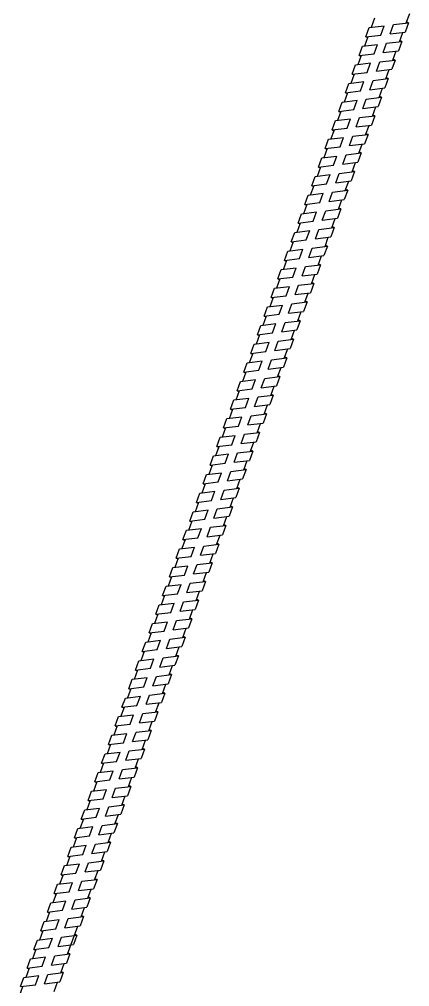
# Model space of a CAD drawing. Header units: millimetres. Extents: x -1985 to 969, y 203 to 500.
# Drawn here: x -1641.48 to -1635.96, y 445.4 to 459.06 of the extents above; entities that cross this region are included whole.
import ezdxf

# ---------------------------------------------------------------- set-up
doc = ezdxf.new("R2010")
doc.units = ezdxf.units.MM
doc.layers.add('ШПАЛА', color=7, linetype='Continuous')

msp = doc.modelspace()

# ---------------------------------------------------------------- linework, layer by layer
for p, q in [((-1636.531, 458.948), (-1636.319, 458.974)), ((-1636.189, 458.99), (-1635.974, 459.016)), ((-1635.974, 459.016), (-1636.002, 459.026)), ((-1636.579, 458.816), (-1636.367, 458.842)), ((-1636.237, 458.858), (-1636.022, 458.884)), ((-1636.627, 458.684), (-1636.415, 458.71)), ((-1636.579, 458.816), (-1636.551, 458.806)), ((-1636.285, 458.726), (-1636.07, 458.752)), ((-1636.07, 458.752), (-1636.098, 458.763)), ((-1636.675, 458.552), (-1636.463, 458.578)), ((-1636.675, 458.552), (-1636.647, 458.542)), ((-1636.332, 458.594), (-1636.118, 458.621)), ((-1636.723, 458.421), (-1636.511, 458.447)), ((-1636.38, 458.463), (-1636.166, 458.489)), ((-1636.166, 458.489), (-1636.194, 458.499)), ((-1636.77, 458.289), (-1636.559, 458.315)), ((-1636.77, 458.289), (-1636.742, 458.279)), ((-1636.428, 458.331), (-1636.213, 458.358)), ((-1636.818, 458.158), (-1636.606, 458.184)), ((-1636.476, 458.2), (-1636.261, 458.227)), ((-1636.261, 458.227), (-1636.289, 458.237)), ((-1636.866, 458.027), (-1636.654, 458.053)), ((-1636.866, 458.027), (-1636.838, 458.017)), ((-1636.524, 458.069), (-1636.309, 458.095)), ((-1636.914, 457.895), (-1636.702, 457.921)), ((-1636.572, 457.937), (-1636.357, 457.964)), ((-1636.357, 457.964), (-1636.385, 457.974)), ((-1636.962, 457.764), (-1636.75, 457.79)), ((-1636.962, 457.764), (-1636.934, 457.753)), ((-1636.62, 457.806), (-1636.405, 457.832)), ((-1637.009, 457.633), (-1636.798, 457.659)), ((-1636.667, 457.675), (-1636.452, 457.701)), ((-1636.452, 457.701), (-1636.481, 457.711)), ((-1637.057, 457.501), (-1636.845, 457.527)), ((-1637.057, 457.501), (-1637.029, 457.491)), ((-1636.715, 457.543), (-1636.5, 457.569)), ((-1637.105, 457.369), (-1636.893, 457.395)), ((-1636.763, 457.411), (-1636.548, 457.438)), ((-1636.548, 457.438), (-1636.577, 457.448)), ((-1637.153, 457.238), (-1636.941, 457.264)), ((-1637.153, 457.238), (-1637.125, 457.228)), ((-1636.811, 457.28), (-1636.596, 457.306)), ((-1636.644, 457.176), (-1636.672, 457.186)), ((-1637.201, 457.107), (-1636.989, 457.133)), ((-1636.859, 457.149), (-1636.644, 457.176)), ((-1637.249, 456.976), (-1637.037, 457.002)), ((-1637.249, 456.976), (-1637.22, 456.965)), ((-1636.954, 456.886), (-1636.74, 456.912)), ((-1636.906, 457.018), (-1636.692, 457.044)), ((-1636.74, 456.912), (-1636.768, 456.923)), ((-1637.296, 456.844), (-1637.085, 456.87)), ((-1637.002, 456.754), (-1636.787, 456.781)), ((-1637.344, 456.712), (-1637.133, 456.738)), ((-1637.344, 456.712), (-1637.316, 456.702)), ((-1637.05, 456.623), (-1636.835, 456.649)), ((-1636.835, 456.649), (-1636.864, 456.659)), ((-1637.392, 456.581), (-1637.18, 456.607)), ((-1637.098, 456.491), (-1636.883, 456.517)), ((-1637.44, 456.449), (-1637.228, 456.475)), ((-1637.44, 456.449), (-1637.412, 456.439)), ((-1637.146, 456.359), (-1636.931, 456.386)), ((-1636.931, 456.386), (-1636.959, 456.396)), ((-1637.488, 456.317), (-1637.276, 456.343)), ((-1637.194, 456.228), (-1636.979, 456.254)), ((-1637.536, 456.186), (-1637.324, 456.212)), ((-1637.536, 456.186), (-1637.508, 456.176)), ((-1637.242, 456.096), (-1637.027, 456.122)), ((-1637.027, 456.122), (-1637.055, 456.132)), ((-1637.584, 456.054), (-1637.372, 456.08)), ((-1637.29, 455.964), (-1637.075, 455.991)), ((-1637.632, 455.922), (-1637.42, 455.948)), ((-1637.632, 455.922), (-1637.604, 455.912)), ((-1637.338, 455.832), (-1637.123, 455.859)), ((-1637.123, 455.859), (-1637.151, 455.869)), ((-1637.728, 455.659), (-1637.516, 455.685)), ((-1637.68, 455.79), (-1637.468, 455.816)), ((-1637.386, 455.701), (-1637.171, 455.727)), ((-1637.775, 455.528), (-1637.564, 455.554)), ((-1637.728, 455.659), (-1637.7, 455.649)), ((-1637.433, 455.57), (-1637.218, 455.597)), ((-1637.218, 455.597), (-1637.247, 455.607)), ((-1637.823, 455.397), (-1637.611, 455.423)), ((-1637.481, 455.439), (-1637.266, 455.465)), ((-1637.871, 455.265), (-1637.659, 455.291)), ((-1637.823, 455.397), (-1637.795, 455.386)), ((-1637.529, 455.307), (-1637.314, 455.333)), ((-1637.314, 455.333), (-1637.343, 455.344)), ((-1637.919, 455.133), (-1637.707, 455.159)), ((-1637.577, 455.175), (-1637.362, 455.202)), ((-1637.967, 455.002), (-1637.755, 455.028)), ((-1637.919, 455.133), (-1637.891, 455.123)), ((-1637.625, 455.044), (-1637.41, 455.071)), ((-1637.41, 455.071), (-1637.438, 455.081)), ((-1638.015, 454.871), (-1637.803, 454.897)), ((-1638.015, 454.871), (-1637.987, 454.861)), ((-1637.673, 454.913), (-1637.458, 454.939)), ((-1638.063, 454.739), (-1637.851, 454.765)), ((-1637.72, 454.781), (-1637.506, 454.807)), ((-1637.506, 454.807), (-1637.534, 454.818)), ((-1638.11, 454.607), (-1637.899, 454.633)), ((-1638.11, 454.607), (-1638.082, 454.597)), ((-1637.768, 454.649), (-1637.553, 454.676)), ((-1638.158, 454.477), (-1637.946, 454.503)), ((-1637.816, 454.519), (-1637.601, 454.545)), ((-1637.601, 454.545), (-1637.629, 454.555)), ((-1638.206, 454.345), (-1637.994, 454.371)), ((-1638.206, 454.345), (-1638.178, 454.335)), ((-1637.864, 454.387), (-1637.649, 454.413)), ((-1638.254, 454.213), (-1638.042, 454.239)), ((-1637.912, 454.255), (-1637.697, 454.282)), ((-1637.697, 454.282), (-1637.725, 454.292)), ((-1638.302, 454.082), (-1638.09, 454.108)), ((-1638.302, 454.082), (-1638.274, 454.072)), ((-1637.96, 454.124), (-1637.745, 454.15)), ((-1638.35, 453.95), (-1638.138, 453.976)), ((-1638.008, 453.992), (-1637.793, 454.018)), ((-1637.793, 454.018), (-1637.821, 454.029)), ((-1638.398, 453.818), (-1638.186, 453.844)), ((-1638.398, 453.818), (-1638.37, 453.808)), ((-1638.056, 453.86), (-1637.841, 453.887)), ((-1638.446, 453.687), (-1638.234, 453.713)), ((-1638.103, 453.729), (-1637.889, 453.755)), ((-1637.889, 453.755), (-1637.917, 453.765)), ((-1638.493, 453.555), (-1638.282, 453.581)), ((-1638.493, 453.555), (-1638.465, 453.545)), ((-1638.151, 453.597), (-1637.937, 453.624)), ((-1637.985, 453.491), (-1638.013, 453.502)), ((-1638.542, 453.423), (-1638.33, 453.449)), ((-1638.247, 453.334), (-1638.032, 453.36)), ((-1638.199, 453.465), (-1637.985, 453.491)), ((-1638.589, 453.292), (-1638.378, 453.318)), ((-1638.589, 453.292), (-1638.561, 453.281)), ((-1638.295, 453.202), (-1638.08, 453.228)), ((-1638.08, 453.228), (-1638.109, 453.239)), ((-1638.637, 453.16), (-1638.426, 453.186)), ((-1638.343, 453.07), (-1638.128, 453.097)), ((-1638.685, 453.028), (-1638.473, 453.054)), ((-1638.685, 453.028), (-1638.657, 453.018)), ((-1638.391, 452.94), (-1638.176, 452.966)), ((-1638.176, 452.966), (-1638.204, 452.976)), ((-1638.733, 452.898), (-1638.521, 452.924)), ((-1638.439, 452.808), (-1638.224, 452.834)), ((-1638.781, 452.766), (-1638.569, 452.792)), ((-1638.781, 452.766), (-1638.753, 452.756)), ((-1638.487, 452.676), (-1638.272, 452.703)), ((-1638.272, 452.703), (-1638.3, 452.713)), ((-1638.829, 452.634), (-1638.617, 452.66)), ((-1638.534, 452.545), (-1638.32, 452.571)), ((-1638.877, 452.503), (-1638.665, 452.529)), ((-1638.877, 452.503), (-1638.848, 452.492)), ((-1638.582, 452.414), (-1638.367, 452.44)), ((-1638.367, 452.44), (-1638.396, 452.45)), ((-1638.972, 452.24), (-1638.76, 452.266)), ((-1638.924, 452.372), (-1638.712, 452.398)), ((-1638.63, 452.282), (-1638.415, 452.309)), ((-1639.02, 452.108), (-1638.808, 452.134)), ((-1638.972, 452.24), (-1638.944, 452.23)), ((-1638.678, 452.15), (-1638.463, 452.177)), ((-1638.463, 452.177), (-1638.491, 452.187)), ((-1639.068, 451.977), (-1638.856, 452.003)), ((-1638.726, 452.019), (-1638.511, 452.045)), ((-1639.116, 451.846), (-1638.904, 451.872)), ((-1639.068, 451.977), (-1639.04, 451.967)), ((-1638.774, 451.888), (-1638.559, 451.914)), ((-1638.559, 451.914), (-1638.587, 451.924)), ((-1639.164, 451.714), (-1638.952, 451.74)), ((-1638.821, 451.756), (-1638.607, 451.782)), ((-1639.212, 451.582), (-1639, 451.608)), ((-1639.164, 451.714), (-1639.136, 451.704)), ((-1638.869, 451.624), (-1638.655, 451.651)), ((-1638.655, 451.651), (-1638.683, 451.661)), ((-1639.259, 451.451), (-1639.048, 451.477)), ((-1639.259, 451.451), (-1639.231, 451.441)), ((-1638.917, 451.493), (-1638.702, 451.519)), ((-1639.307, 451.319), (-1639.096, 451.345)), ((-1638.965, 451.361), (-1638.75, 451.387)), ((-1638.75, 451.387), (-1638.779, 451.398)), ((-1639.355, 451.187), (-1639.143, 451.213)), ((-1639.355, 451.187), (-1639.327, 451.177)), ((-1639.013, 451.229), (-1638.798, 451.256)), ((-1639.403, 451.056), (-1639.191, 451.082)), ((-1639.061, 451.098), (-1638.846, 451.124)), ((-1638.846, 451.124), (-1638.875, 451.134)), ((-1639.451, 450.924), (-1639.239, 450.95)), ((-1639.451, 450.924), (-1639.423, 450.914)), ((-1639.109, 450.966), (-1638.894, 450.993)), ((-1639.499, 450.792), (-1639.287, 450.818)), ((-1639.157, 450.834), (-1638.942, 450.861)), ((-1638.942, 450.861), (-1638.97, 450.871)), ((-1639.547, 450.661), (-1639.335, 450.687)), ((-1639.547, 450.661), (-1639.519, 450.65)), ((-1639.205, 450.703), (-1638.99, 450.729)), ((-1639.595, 450.529), (-1639.383, 450.555)), ((-1639.253, 450.571), (-1639.038, 450.597)), ((-1639.038, 450.597), (-1639.066, 450.608)), ((-1639.643, 450.397), (-1639.431, 450.423)), ((-1639.643, 450.397), (-1639.615, 450.387)), ((-1639.301, 450.439), (-1639.086, 450.466)), ((-1639.69, 450.267), (-1639.479, 450.293)), ((-1639.348, 450.309), (-1639.133, 450.335)), ((-1639.133, 450.335), (-1639.162, 450.345)), ((-1639.738, 450.135), (-1639.526, 450.161)), ((-1639.738, 450.135), (-1639.71, 450.125)), ((-1639.396, 450.177), (-1639.181, 450.203)), ((-1639.229, 450.072), (-1639.258, 450.082)), ((-1639.786, 450.003), (-1639.574, 450.029)), ((-1639.444, 450.045), (-1639.229, 450.072)), ((-1639.834, 449.872), (-1639.622, 449.898)), ((-1639.834, 449.872), (-1639.806, 449.862)), ((-1639.54, 449.783), (-1639.325, 449.809)), ((-1639.492, 449.914), (-1639.277, 449.94)), ((-1639.325, 449.809), (-1639.353, 449.819)), ((-1639.882, 449.741), (-1639.67, 449.767)), ((-1639.588, 449.651), (-1639.373, 449.678)), ((-1639.93, 449.609), (-1639.718, 449.635)), ((-1639.93, 449.609), (-1639.902, 449.599)), ((-1639.636, 449.519), (-1639.421, 449.546)), ((-1639.421, 449.546), (-1639.449, 449.556)), ((-1639.978, 449.477), (-1639.766, 449.503)), ((-1639.683, 449.388), (-1639.469, 449.414)), ((-1640.026, 449.346), (-1639.814, 449.372)), ((-1640.026, 449.346), (-1639.997, 449.336)), ((-1639.731, 449.256), (-1639.517, 449.282)), ((-1639.517, 449.282), (-1639.545, 449.293)), ((-1640.074, 449.214), (-1639.862, 449.24)), ((-1639.779, 449.125), (-1639.564, 449.151)), ((-1640.121, 449.083), (-1639.91, 449.109)), ((-1640.121, 449.083), (-1640.093, 449.072)), ((-1639.827, 448.993), (-1639.612, 449.019)), ((-1639.612, 449.019), (-1639.641, 449.029)), ((-1640.169, 448.951), (-1639.958, 448.977)), ((-1639.875, 448.861), (-1639.66, 448.888)), ((-1640.265, 448.687), (-1640.053, 448.713)), ((-1640.217, 448.819), (-1640.005, 448.845)), ((-1640.217, 448.819), (-1640.189, 448.809)), ((-1639.923, 448.729), (-1639.708, 448.756)), ((-1639.708, 448.756), (-1639.736, 448.766)), ((-1640.313, 448.556), (-1640.101, 448.582)), ((-1639.971, 448.598), (-1639.756, 448.624)), ((-1640.361, 448.424), (-1640.149, 448.45)), ((-1640.313, 448.556), (-1640.285, 448.546)), ((-1640.019, 448.466), (-1639.804, 448.493)), ((-1639.804, 448.493), (-1639.832, 448.503)), ((-1640.409, 448.293), (-1640.197, 448.319)), ((-1640.067, 448.335), (-1639.852, 448.361)), ((-1640.457, 448.161), (-1640.245, 448.187)), ((-1640.409, 448.293), (-1640.381, 448.282)), ((-1640.115, 448.203), (-1639.9, 448.229)), ((-1639.9, 448.229), (-1639.928, 448.239)), ((-1640.505, 448.029), (-1640.293, 448.055)), ((-1640.163, 448.071), (-1639.948, 448.097)), ((-1640.553, 447.897), (-1640.341, 447.923)), ((-1640.505, 448.029), (-1640.477, 448.019)), ((-1640.211, 447.939), (-1639.996, 447.966)), ((-1639.996, 447.966), (-1640.024, 447.976)), ((-1640.601, 447.766), (-1640.389, 447.792)), ((-1640.601, 447.766), (-1640.573, 447.756)), ((-1640.259, 447.808), (-1640.044, 447.834)), ((-1640.648, 447.635), (-1640.436, 447.661)), ((-1640.306, 447.677), (-1640.091, 447.703)), ((-1640.091, 447.703), (-1640.12, 447.714)), ((-1640.696, 447.503), (-1640.484, 447.529)), ((-1640.696, 447.503), (-1640.668, 447.493)), ((-1640.354, 447.545), (-1640.139, 447.572)), ((-1640.744, 447.372), (-1640.532, 447.398)), ((-1640.402, 447.414), (-1640.187, 447.44)), ((-1640.187, 447.44), (-1640.215, 447.45)), ((-1640.792, 447.24), (-1640.58, 447.266)), ((-1640.792, 447.24), (-1640.764, 447.23)), ((-1640.45, 447.282), (-1640.235, 447.309)), ((-1640.84, 447.109), (-1640.628, 447.135)), ((-1640.497, 447.151), (-1640.283, 447.178)), ((-1640.283, 447.178), (-1640.311, 447.188)), ((-1640.887, 446.978), (-1640.676, 447.004)), ((-1640.887, 446.978), (-1640.859, 446.967)), ((-1640.545, 447.02), (-1640.331, 447.046)), ((-1640.935, 446.846), (-1640.724, 446.872)), ((-1640.593, 446.888), (-1640.378, 446.914)), ((-1640.378, 446.914), (-1640.407, 446.925)), ((-1640.983, 446.714), (-1640.771, 446.74)), ((-1640.983, 446.714), (-1640.955, 446.704)), ((-1640.641, 446.756), (-1640.426, 446.783)), ((-1641.03, 446.585), (-1640.819, 446.611)), ((-1640.688, 446.627), (-1640.473, 446.653)), ((-1640.473, 446.653), (-1640.502, 446.664)), ((-1641.078, 446.453), (-1640.866, 446.479)), ((-1641.078, 446.453), (-1641.05, 446.443)), ((-1640.736, 446.495), (-1640.521, 446.522)), ((-1640.569, 446.39), (-1640.598, 446.4)), ((-1641.126, 446.322), (-1640.914, 446.348)), ((-1640.832, 446.232), (-1640.617, 446.258)), ((-1640.784, 446.364), (-1640.569, 446.39)), ((-1641.174, 446.19), (-1640.962, 446.216)), ((-1641.174, 446.19), (-1641.146, 446.18)), ((-1640.88, 446.1), (-1640.665, 446.127)), ((-1640.665, 446.127), (-1640.693, 446.137)), ((-1641.222, 446.058), (-1641.01, 446.084)), ((-1640.928, 445.969), (-1640.713, 445.995)), ((-1641.27, 445.927), (-1641.058, 445.953)), ((-1641.27, 445.927), (-1641.242, 445.917)), ((-1640.976, 445.837), (-1640.761, 445.863)), ((-1640.761, 445.863), (-1640.789, 445.874)), ((-1641.318, 445.795), (-1641.106, 445.821)), ((-1641.024, 445.705), (-1640.809, 445.732)), ((-1641.366, 445.663), (-1641.154, 445.689)), ((-1641.366, 445.663), (-1641.338, 445.653)), ((-1641.072, 445.573), (-1640.857, 445.6)), ((-1640.857, 445.6), (-1640.885, 445.61)), ((-1641.414, 445.531), (-1641.202, 445.557)), ((-1641.12, 445.442), (-1640.905, 445.468)), ((-1641.462, 445.4), (-1641.25, 445.426))]:
    msp.add_line(p, q)
at = {"color": 0}
for p, q in [((-1635.974, 459.016), (-1636.022, 458.884)), ((-1636.579, 458.816), (-1636.531, 458.948)), ((-1636.07, 458.752), (-1636.118, 458.621)), ((-1636.675, 458.552), (-1636.627, 458.684)), ((-1636.77, 458.289), (-1636.723, 458.421)), ((-1636.166, 458.489), (-1636.213, 458.358)), ((-1636.866, 458.027), (-1636.818, 458.158)), ((-1636.261, 458.227), (-1636.309, 458.095)), ((-1636.962, 457.764), (-1636.914, 457.895)), ((-1636.357, 457.964), (-1636.405, 457.832)), ((-1637.057, 457.501), (-1637.009, 457.633)), ((-1636.452, 457.701), (-1636.5, 457.569)), ((-1637.153, 457.238), (-1637.105, 457.369)), ((-1636.548, 457.438), (-1636.596, 457.306)), ((-1637.249, 456.976), (-1637.201, 457.107)), ((-1636.644, 457.176), (-1636.692, 457.044)), ((-1636.74, 456.912), (-1636.787, 456.781)), ((-1637.344, 456.712), (-1637.296, 456.844)), ((-1636.835, 456.649), (-1636.883, 456.517)), ((-1637.44, 456.449), (-1637.392, 456.581)), ((-1636.931, 456.386), (-1636.979, 456.254)), ((-1637.536, 456.186), (-1637.488, 456.317)), ((-1637.027, 456.122), (-1637.075, 455.991)), ((-1637.632, 455.922), (-1637.584, 456.054)), ((-1637.123, 455.859), (-1637.171, 455.727)), ((-1637.728, 455.659), (-1637.68, 455.79)), ((-1637.218, 455.597), (-1637.266, 455.465)), ((-1637.823, 455.397), (-1637.775, 455.528)), ((-1637.314, 455.333), (-1637.362, 455.202)), ((-1637.919, 455.133), (-1637.871, 455.265)), ((-1638.015, 454.871), (-1637.967, 455.002)), ((-1637.41, 455.071), (-1637.458, 454.939)), ((-1638.11, 454.607), (-1638.063, 454.739)), ((-1637.506, 454.807), (-1637.553, 454.676)), ((-1638.206, 454.345), (-1638.158, 454.477)), ((-1637.601, 454.545), (-1637.649, 454.413)), ((-1638.302, 454.082), (-1638.254, 454.213)), ((-1637.697, 454.282), (-1637.745, 454.15)), ((-1638.398, 453.818), (-1638.35, 453.95)), ((-1637.793, 454.018), (-1637.841, 453.887)), ((-1638.493, 453.555), (-1638.446, 453.687)), ((-1637.889, 453.755), (-1637.937, 453.624)), ((-1638.589, 453.292), (-1638.542, 453.423)), ((-1637.985, 453.491), (-1638.032, 453.36)), ((-1638.08, 453.228), (-1638.128, 453.097)), ((-1638.685, 453.028), (-1638.637, 453.16)), ((-1638.176, 452.966), (-1638.224, 452.834)), ((-1638.781, 452.766), (-1638.733, 452.898)), ((-1638.272, 452.703), (-1638.32, 452.571)), ((-1638.877, 452.503), (-1638.829, 452.634)), ((-1638.367, 452.44), (-1638.415, 452.309)), ((-1638.972, 452.24), (-1638.924, 452.372)), ((-1638.463, 452.177), (-1638.511, 452.045)), ((-1639.068, 451.977), (-1639.02, 452.108)), ((-1638.559, 451.914), (-1638.607, 451.782)), ((-1639.164, 451.714), (-1639.116, 451.846)), ((-1638.655, 451.651), (-1638.702, 451.519)), ((-1639.259, 451.451), (-1639.212, 451.582)), ((-1639.355, 451.187), (-1639.307, 451.319)), ((-1638.75, 451.387), (-1638.798, 451.256)), ((-1639.451, 450.924), (-1639.403, 451.056)), ((-1638.846, 451.124), (-1638.894, 450.993)), ((-1639.547, 450.661), (-1639.499, 450.792)), ((-1638.942, 450.861), (-1638.99, 450.729)), ((-1639.643, 450.397), (-1639.595, 450.529)), ((-1639.038, 450.597), (-1639.086, 450.466)), ((-1639.738, 450.135), (-1639.69, 450.267)), ((-1639.133, 450.335), (-1639.181, 450.203)), ((-1639.834, 449.872), (-1639.786, 450.003)), ((-1639.229, 450.072), (-1639.277, 449.94)), ((-1639.325, 449.809), (-1639.373, 449.678)), ((-1639.93, 449.609), (-1639.882, 449.741)), ((-1639.421, 449.546), (-1639.469, 449.414)), ((-1640.026, 449.346), (-1639.978, 449.477)), ((-1639.517, 449.282), (-1639.564, 449.151)), ((-1640.121, 449.083), (-1640.074, 449.214)), ((-1639.612, 449.019), (-1639.66, 448.888)), ((-1640.217, 448.819), (-1640.169, 448.951)), ((-1639.708, 448.756), (-1639.756, 448.624)), ((-1640.313, 448.556), (-1640.265, 448.687)), ((-1639.804, 448.493), (-1639.852, 448.361)), ((-1640.409, 448.293), (-1640.361, 448.424)), ((-1639.9, 448.229), (-1639.948, 448.097)), ((-1640.505, 448.029), (-1640.457, 448.161)), ((-1640.601, 447.766), (-1640.553, 447.897)), ((-1639.996, 447.966), (-1640.044, 447.834)), ((-1640.696, 447.503), (-1640.648, 447.635)), ((-1640.091, 447.703), (-1640.139, 447.572)), ((-1640.792, 447.24), (-1640.744, 447.372)), ((-1640.187, 447.44), (-1640.235, 447.309)), ((-1640.887, 446.978), (-1640.84, 447.109)), ((-1640.283, 447.178), (-1640.331, 447.046)), ((-1640.983, 446.714), (-1640.935, 446.846)), ((-1640.378, 446.914), (-1640.426, 446.783)), ((-1641.078, 446.453), (-1641.03, 446.585)), ((-1640.473, 446.653), (-1640.521, 446.522)), ((-1641.174, 446.19), (-1641.126, 446.322)), ((-1640.569, 446.39), (-1640.617, 446.258)), ((-1640.665, 446.127), (-1640.713, 445.995)), ((-1641.27, 445.927), (-1641.222, 446.058)), ((-1640.761, 445.863), (-1640.809, 445.732)), ((-1641.366, 445.663), (-1641.318, 445.795)), ((-1640.857, 445.6), (-1640.905, 445.468)), ((-1641.462, 445.4), (-1641.414, 445.531))]:
    msp.add_line(p, q, dxfattribs=at)
at = {"layer": 'ШПАЛА', "color": 0}
for p, q in [((-1636.007, 459.012), (-1635.959, 459.144)), ((-1636.498, 458.952), (-1636.45, 459.083)), ((-1636.367, 458.842), (-1636.319, 458.974)), ((-1636.237, 458.858), (-1636.189, 458.99)), ((-1636.103, 458.748), (-1636.055, 458.88)), ((-1636.593, 458.688), (-1636.545, 458.82)), ((-1636.463, 458.578), (-1636.415, 458.71)), ((-1636.332, 458.594), (-1636.285, 458.726)), ((-1636.689, 458.425), (-1636.641, 458.557)), ((-1636.199, 458.485), (-1636.151, 458.617)), ((-1636.559, 458.315), (-1636.511, 458.447)), ((-1636.428, 458.331), (-1636.38, 458.463)), ((-1636.785, 458.163), (-1636.737, 458.293)), ((-1636.295, 458.223), (-1636.247, 458.353)), ((-1636.654, 458.053), (-1636.606, 458.184)), ((-1636.524, 458.069), (-1636.476, 458.2)), ((-1636.881, 457.899), (-1636.833, 458.031)), ((-1636.39, 457.959), (-1636.342, 458.091)), ((-1636.75, 457.79), (-1636.702, 457.921)), ((-1636.62, 457.806), (-1636.572, 457.937)), ((-1636.976, 457.637), (-1636.928, 457.768)), ((-1636.486, 457.697), (-1636.438, 457.828)), ((-1636.845, 457.527), (-1636.798, 457.659)), ((-1636.715, 457.543), (-1636.667, 457.675)), ((-1637.072, 457.373), (-1637.024, 457.505)), ((-1636.582, 457.434), (-1636.534, 457.565)), ((-1636.941, 457.264), (-1636.893, 457.395)), ((-1636.811, 457.28), (-1636.763, 457.411)), ((-1637.167, 457.111), (-1637.12, 457.242)), ((-1636.677, 457.171), (-1636.63, 457.302)), ((-1637.037, 457.002), (-1636.989, 457.133)), ((-1636.906, 457.018), (-1636.859, 457.149)), ((-1637.263, 456.848), (-1637.215, 456.98)), ((-1636.773, 456.908), (-1636.725, 457.04)), ((-1637.133, 456.738), (-1637.085, 456.87)), ((-1637.002, 456.754), (-1636.954, 456.886)), ((-1636.869, 456.645), (-1636.821, 456.777)), ((-1637.359, 456.585), (-1637.311, 456.716)), ((-1637.228, 456.475), (-1637.18, 456.607)), ((-1637.098, 456.491), (-1637.05, 456.623)), ((-1636.965, 456.382), (-1636.917, 456.513)), ((-1637.455, 456.321), (-1637.407, 456.453)), ((-1637.324, 456.212), (-1637.276, 456.343)), ((-1637.194, 456.228), (-1637.146, 456.359)), ((-1637.061, 456.118), (-1637.013, 456.25)), ((-1637.551, 456.058), (-1637.503, 456.19)), ((-1637.29, 455.964), (-1637.242, 456.096)), ((-1637.42, 455.948), (-1637.372, 456.08)), ((-1637.156, 455.855), (-1637.109, 455.986)), ((-1637.647, 455.794), (-1637.599, 455.926)), ((-1637.386, 455.701), (-1637.338, 455.832)), ((-1637.516, 455.685), (-1637.468, 455.816)), ((-1637.252, 455.592), (-1637.204, 455.723)), ((-1637.742, 455.532), (-1637.695, 455.663)), ((-1637.611, 455.423), (-1637.564, 455.554)), ((-1637.481, 455.439), (-1637.433, 455.57)), ((-1637.348, 455.329), (-1637.3, 455.461)), ((-1637.838, 455.269), (-1637.79, 455.401)), ((-1637.707, 455.159), (-1637.659, 455.291)), ((-1637.577, 455.175), (-1637.529, 455.307)), ((-1637.933, 455.006), (-1637.886, 455.137)), ((-1637.443, 455.067), (-1637.396, 455.198)), ((-1637.803, 454.897), (-1637.755, 455.028)), ((-1637.673, 454.913), (-1637.625, 455.044)), ((-1638.029, 454.743), (-1637.981, 454.875)), ((-1637.539, 454.803), (-1637.491, 454.935)), ((-1637.899, 454.633), (-1637.851, 454.765)), ((-1637.768, 454.649), (-1637.72, 454.781)), ((-1638.125, 454.481), (-1638.077, 454.612)), ((-1637.635, 454.541), (-1637.587, 454.672)), ((-1637.994, 454.371), (-1637.946, 454.503)), ((-1637.864, 454.387), (-1637.816, 454.519)), ((-1638.221, 454.217), (-1638.173, 454.349)), ((-1637.731, 454.278), (-1637.683, 454.409)), ((-1638.09, 454.108), (-1638.042, 454.239)), ((-1637.96, 454.124), (-1637.912, 454.255)), ((-1638.316, 453.954), (-1638.269, 454.086)), ((-1637.826, 454.014), (-1637.778, 454.146)), ((-1638.186, 453.844), (-1638.138, 453.976)), ((-1638.056, 453.86), (-1638.008, 453.992)), ((-1638.412, 453.691), (-1638.364, 453.823)), ((-1637.922, 453.751), (-1637.874, 453.883)), ((-1638.282, 453.581), (-1638.234, 453.713)), ((-1638.151, 453.597), (-1638.103, 453.729)), ((-1638.508, 453.427), (-1638.46, 453.559)), ((-1638.018, 453.487), (-1637.97, 453.619)), ((-1638.378, 453.318), (-1638.33, 453.449)), ((-1638.247, 453.334), (-1638.199, 453.465)), ((-1638.604, 453.164), (-1638.556, 453.296)), ((-1638.114, 453.224), (-1638.066, 453.356)), ((-1638.473, 453.054), (-1638.426, 453.186)), ((-1638.343, 453.07), (-1638.295, 453.202)), ((-1638.209, 452.962), (-1638.162, 453.093)), ((-1638.7, 452.902), (-1638.652, 453.032)), ((-1638.569, 452.792), (-1638.521, 452.924)), ((-1638.439, 452.808), (-1638.391, 452.94)), ((-1638.305, 452.699), (-1638.257, 452.83)), ((-1638.795, 452.638), (-1638.747, 452.77)), ((-1638.534, 452.545), (-1638.487, 452.676)), ((-1638.665, 452.529), (-1638.617, 452.66)), ((-1638.401, 452.436), (-1638.353, 452.567)), ((-1638.891, 452.376), (-1638.843, 452.507)), ((-1638.63, 452.282), (-1638.582, 452.414)), ((-1638.76, 452.266), (-1638.712, 452.398)), ((-1638.497, 452.173), (-1638.449, 452.304)), ((-1638.987, 452.113), (-1638.939, 452.244)), ((-1638.856, 452.003), (-1638.808, 452.134)), ((-1638.726, 452.019), (-1638.678, 452.15)), ((-1638.592, 451.91), (-1638.545, 452.041)), ((-1639.082, 451.85), (-1639.035, 451.981)), ((-1638.952, 451.74), (-1638.904, 451.872)), ((-1638.821, 451.756), (-1638.774, 451.888)), ((-1638.688, 451.647), (-1638.64, 451.778)), ((-1639.178, 451.586), (-1639.13, 451.718)), ((-1639.048, 451.477), (-1639, 451.608)), ((-1638.917, 451.493), (-1638.869, 451.624)), ((-1639.274, 451.323), (-1639.226, 451.455)), ((-1638.784, 451.383), (-1638.736, 451.515)), ((-1639.143, 451.213), (-1639.096, 451.345)), ((-1639.013, 451.229), (-1638.965, 451.361)), ((-1639.37, 451.06), (-1639.322, 451.192)), ((-1638.88, 451.12), (-1638.832, 451.252)), ((-1639.239, 450.95), (-1639.191, 451.082)), ((-1639.109, 450.966), (-1639.061, 451.098)), ((-1639.466, 450.796), (-1639.418, 450.928)), ((-1638.976, 450.856), (-1638.928, 450.988)), ((-1639.335, 450.687), (-1639.287, 450.818)), ((-1639.205, 450.703), (-1639.157, 450.834)), ((-1639.562, 450.533), (-1639.514, 450.665)), ((-1639.072, 450.593), (-1639.024, 450.725)), ((-1639.431, 450.423), (-1639.383, 450.555)), ((-1639.301, 450.439), (-1639.253, 450.571)), ((-1639.657, 450.271), (-1639.61, 450.401)), ((-1639.167, 450.331), (-1639.119, 450.462)), ((-1639.526, 450.161), (-1639.479, 450.293)), ((-1639.396, 450.177), (-1639.348, 450.309)), ((-1639.753, 450.007), (-1639.705, 450.139)), ((-1639.263, 450.068), (-1639.215, 450.199)), ((-1639.622, 449.898), (-1639.574, 450.029)), ((-1639.492, 449.914), (-1639.444, 450.045)), ((-1639.849, 449.745), (-1639.801, 449.876)), ((-1639.358, 449.805), (-1639.311, 449.936)), ((-1639.718, 449.635), (-1639.67, 449.767)), ((-1639.588, 449.651), (-1639.54, 449.783)), ((-1639.454, 449.542), (-1639.406, 449.673)), ((-1639.944, 449.482), (-1639.896, 449.613)), ((-1639.814, 449.372), (-1639.766, 449.503)), ((-1639.683, 449.388), (-1639.636, 449.519)), ((-1639.55, 449.278), (-1639.502, 449.41)), ((-1640.04, 449.218), (-1639.992, 449.35)), ((-1639.91, 449.109), (-1639.862, 449.24)), ((-1639.779, 449.125), (-1639.731, 449.256)), ((-1639.646, 449.015), (-1639.598, 449.147)), ((-1640.136, 448.955), (-1640.088, 449.087)), ((-1639.875, 448.861), (-1639.827, 448.993)), ((-1640.005, 448.845), (-1639.958, 448.977)), ((-1639.742, 448.752), (-1639.694, 448.883)), ((-1640.232, 448.692), (-1640.184, 448.823)), ((-1640.101, 448.582), (-1640.053, 448.713)), ((-1639.971, 448.598), (-1639.923, 448.729)), ((-1639.838, 448.488), (-1639.79, 448.62)), ((-1640.328, 448.428), (-1640.28, 448.56)), ((-1640.197, 448.319), (-1640.149, 448.45)), ((-1640.067, 448.335), (-1640.019, 448.466)), ((-1639.934, 448.225), (-1639.885, 448.357)), ((-1640.424, 448.165), (-1640.376, 448.297)), ((-1640.293, 448.055), (-1640.245, 448.187)), ((-1640.163, 448.071), (-1640.115, 448.203)), ((-1640.519, 447.901), (-1640.472, 448.033)), ((-1640.029, 447.962), (-1639.981, 448.093)), ((-1640.389, 447.792), (-1640.341, 447.923)), ((-1640.259, 447.808), (-1640.211, 447.939)), ((-1640.615, 447.639), (-1640.567, 447.77)), ((-1640.125, 447.699), (-1640.077, 447.83)), ((-1640.484, 447.529), (-1640.436, 447.661)), ((-1640.354, 447.545), (-1640.306, 447.677)), ((-1640.711, 447.376), (-1640.663, 447.508)), ((-1640.221, 447.436), (-1640.173, 447.568)), ((-1640.58, 447.266), (-1640.532, 447.398)), ((-1640.45, 447.282), (-1640.402, 447.414)), ((-1640.806, 447.113), (-1640.759, 447.244)), ((-1640.316, 447.173), (-1640.269, 447.304)), ((-1640.676, 447.004), (-1640.628, 447.135)), ((-1640.545, 447.02), (-1640.497, 447.151)), ((-1640.902, 446.85), (-1640.854, 446.982)), ((-1640.412, 446.91), (-1640.364, 447.042)), ((-1640.771, 446.74), (-1640.724, 446.872)), ((-1640.641, 446.756), (-1640.593, 446.888)), ((-1640.997, 446.589), (-1640.95, 446.718)), ((-1640.507, 446.649), (-1640.46, 446.779)), ((-1640.866, 446.479), (-1640.819, 446.611)), ((-1640.736, 446.495), (-1640.688, 446.627)), ((-1641.093, 446.326), (-1641.045, 446.457)), ((-1640.603, 446.386), (-1640.555, 446.518)), ((-1640.962, 446.216), (-1640.914, 446.348)), ((-1640.832, 446.232), (-1640.784, 446.364)), ((-1640.795, 445.859), (-1640.651, 446.254)), ((-1641.189, 446.062), (-1641.141, 446.194)), ((-1641.058, 445.953), (-1641.01, 446.084)), ((-1640.928, 445.969), (-1640.88, 446.1)), ((-1641.285, 445.799), (-1641.237, 445.931)), ((-1641.154, 445.689), (-1641.106, 445.821)), ((-1641.024, 445.705), (-1640.976, 445.837)), ((-1640.89, 445.596), (-1640.842, 445.728)), ((-1641.381, 445.536), (-1641.333, 445.668)), ((-1641.12, 445.442), (-1641.072, 445.573)), ((-1641.25, 445.426), (-1641.202, 445.557)), ((-1640.986, 445.332), (-1640.938, 445.464)), ((-1641.476, 445.272), (-1641.428, 445.404))]:
    msp.add_line(p, q, dxfattribs=at)

doc.saveas('drawing.dxf')
